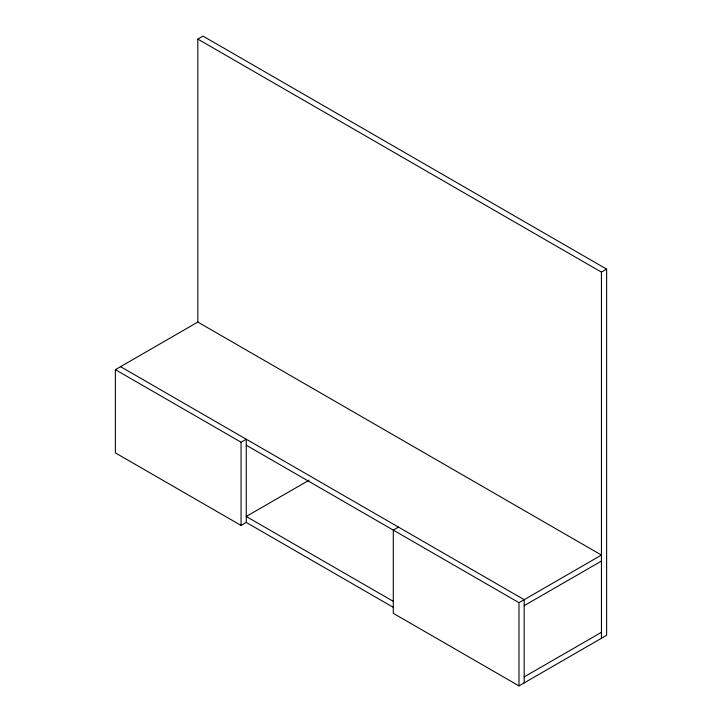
<?xml version="1.0" encoding="UTF-8"?>
<svg xmlns="http://www.w3.org/2000/svg" width="722" height="722" viewBox="0 0 722 722"><rect width="100%" height="100%" fill="white"/><g stroke="black" fill="none" stroke-linecap="round" stroke-linejoin="round"><path stroke-width="1.08" d="M197.828 321.904L197.828 39.096L203.017 36.1L606.624 269.116L606.624 635.297L518.983 685.9L393.291 613.33L393.291 530.11L398.481 527.114M115.376 369.655L241.067 442.225L246.256 439.229L246.256 522.448L241.067 525.445L115.376 452.884L115.376 369.655L197.828 322.057L601.435 555.074L518.983 602.68L246.328 445.257M197.828 39.096L601.435 272.113L606.624 269.116M246.256 516.465L309.034 480.22M524.172 605.677L601.435 561.066M524.172 676.911L601.435 632.31M120.565 366.659L524.172 599.684L524.172 682.904M246.328 516.501L393.535 601.489M246.328 522.493L393.535 607.482M601.435 272.113L601.435 638.293M518.983 602.68L518.983 685.9M241.067 442.225L241.067 525.445"/></g></svg>
